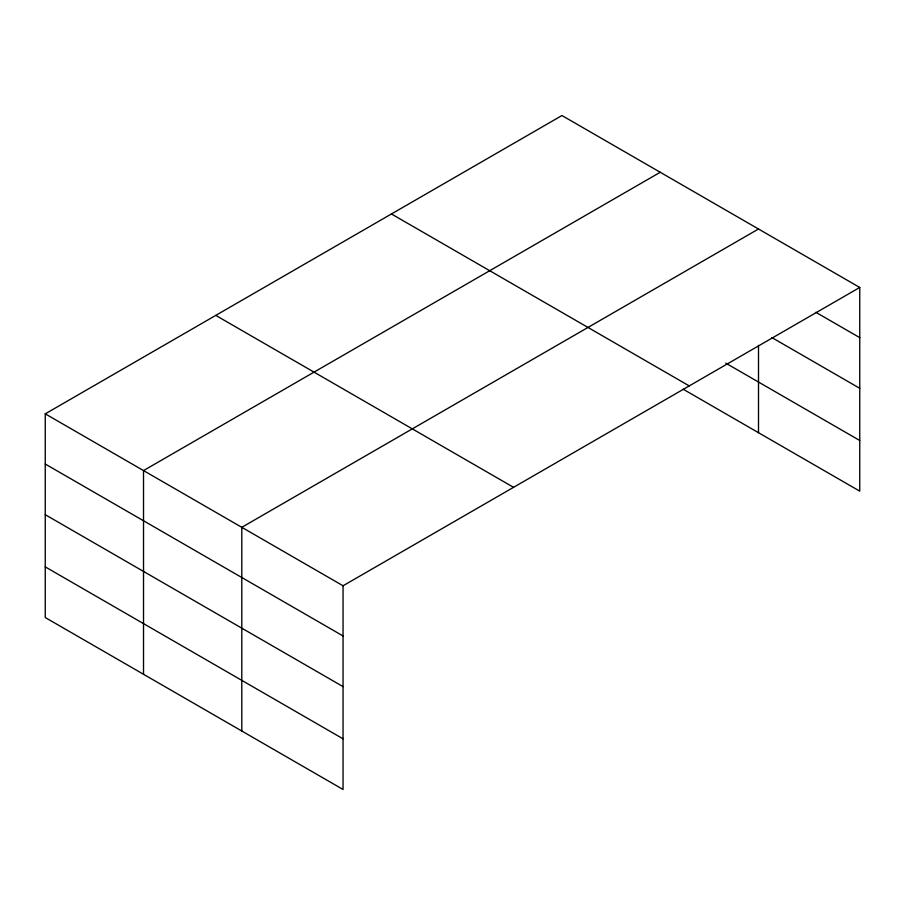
<?xml version="1.0" encoding="UTF-8"?>
<svg xmlns="http://www.w3.org/2000/svg" width="905" height="905" viewBox="0 0 905 905"><rect width="100%" height="100%" fill="white"/><g stroke="black" fill="none" stroke-linecap="round" stroke-linejoin="round"><path stroke-width="1.36" d="M45.25 413.845L343.052 585.773L343.052 789.477L45.25 617.538L45.25 413.845L561.948 115.523L859.75 287.462L859.75 491.155L683.275 389.274M660.231 172.267L143.522 470.577L143.522 674.282M758.503 228.999L241.793 527.321L241.793 731.014M343.052 585.773L859.75 287.462M815.835 312.293L859.75 337.644M771.92 337.599L859.75 388.302M725.742 363.131L859.75 440.497M391.446 213.976L689.237 385.903M215.763 315.393L513.554 487.331M45.25 464.027L343.052 635.966M45.25 514.685L343.052 686.624M45.25 566.881L343.052 738.819M758.503 345.371L758.503 432.703"/></g></svg>
